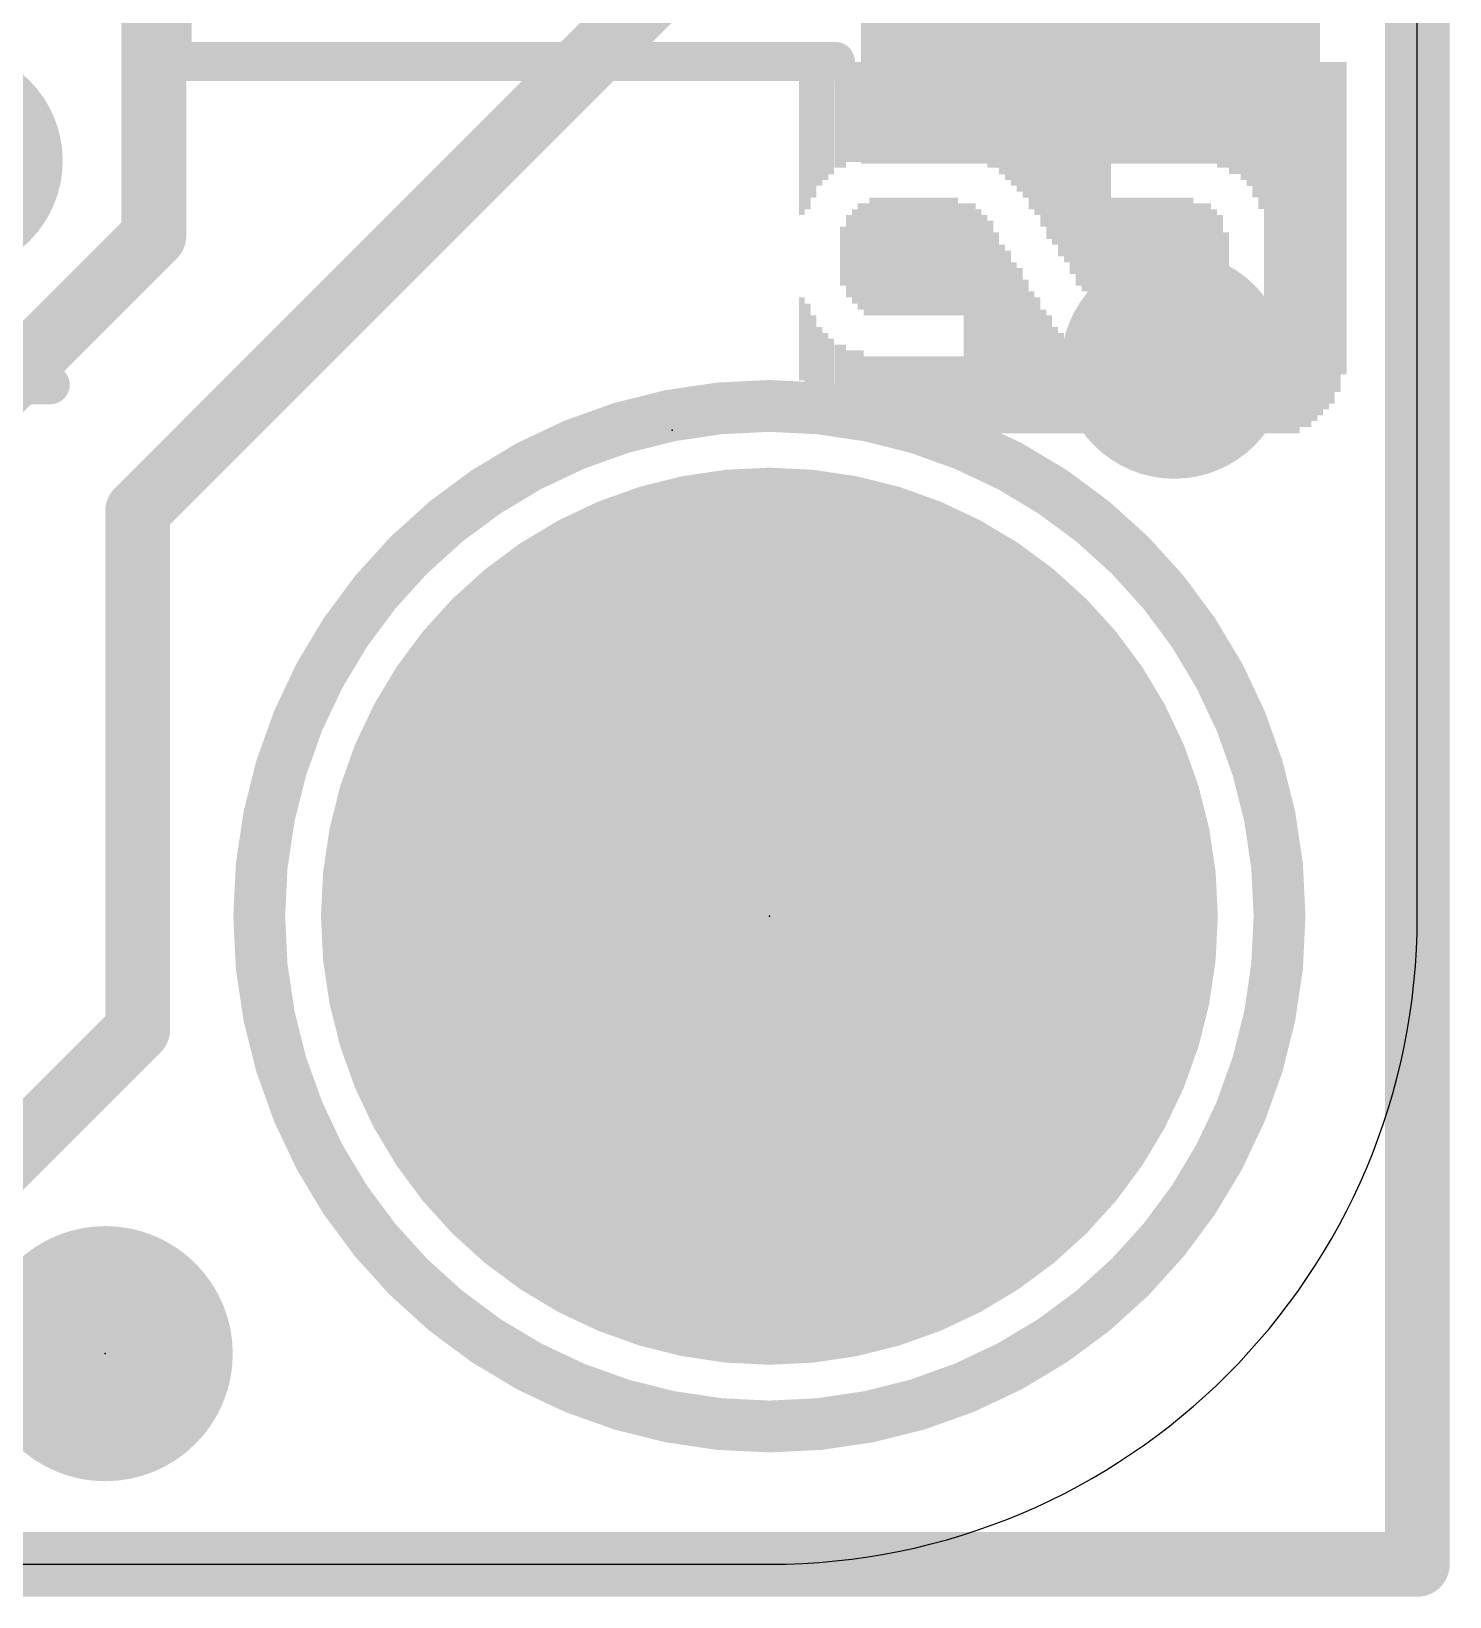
# Model space of a CAD drawing. Extents: x -0.1 to 25.5, y -0.1 to 18.
# Drawn here: x 19.97 to 25.53, y -0.13 to 6.01 of the extents above; entities that cross this region are included whole.
import ezdxf

# ---------------------------------------------------------------- set-up
doc = ezdxf.new("R2010")
doc.units = 0
for name, color, linetype in [('1', 12, 'CONTINUOUS'), ('16', 5, 'CONTINUOUS'), ('17', 110, 'CONTINUOUS'), ('18', 110, 'CONTINUOUS'), ('20', 53, 'CONTINUOUS'), ('21', 40, 'CONTINUOUS'), ('22', 6, 'CONTINUOUS'), ('23', 40, 'CONTINUOUS'), ('24', 6, 'CONTINUOUS')]:
    doc.layers.add(name, color=color, linetype=linetype)

# ---------------------------------------------------------------- blocks, each defined once
blk = doc.blocks.new('RECT')
blk.add_solid([(-0.5, -0.5), (0.5, -0.5), (-0.5, 0.5), (0.5, 0.5)])
blk = doc.blocks.new('PIE')
at = {"const_width": 0.5}
blk.add_lwpolyline([(0, -0.25, 1), (0, 0.25, 1), (0, -0.25)], format="xyb", dxfattribs=at)
blk = doc.blocks.new('ROUNDP')
at = {"const_width": 0.5}
blk.add_lwpolyline([(0, -0.25, 1), (0, 0.25, 1), (0, -0.25)], format="xyb", dxfattribs=at)
blk = doc.blocks.new('ROUNDV')
at = {"const_width": 0.5}
blk.add_lwpolyline([(0, -0.25, 1), (0, 0.25, 1), (0, -0.25)], format="xyb", dxfattribs=at)

msp = doc.modelspace()

# ---------------------------------------------------------------- linework, layer by layer
at = {"layer": '1', "const_width": 0.254}
for points in [[(25.4, 17.78), (25.4, 0)], [(20.447, 6.3153), (20.447, 5.207)], [(20.447, 5.207), (19.558, 4.318)], [(25.4, 0), (0, 0)]]:
    msp.add_lwpolyline(points, dxfattribs=at)
at = {"layer": '1', "const_width": 0.127}
for points in [[(20.4919, 5.1621, 1), (20.4021, 5.2519)], [(20.3835, 5.207, 1), (20.5105, 5.207)], [(25.4, -0.0635, 1), (25.4, 0.0635)], [(25.3365, 0, 1), (25.4635, 0)]]:
    msp.add_lwpolyline(points, format="xyb", dxfattribs=at)
at = {"layer": '16', "const_width": 0.254}
for points in [[(25.4, 17.78), (25.4, 0)], [(23.1775, 6.9215), (20.3835, 4.1275)], [(20.3835, 4.1275), (20.3835, 2.0955)], [(20.3835, 2.0955), (19.4945, 1.2065)], [(25.4, 0), (0, 0)]]:
    msp.add_lwpolyline(points, dxfattribs=at)
at = {"layer": '16', "const_width": 0.127}
for points in [[(20.447, 4.1275, 1), (20.32, 4.1275)], [(20.3386, 4.1724, 1), (20.4284, 4.0826)], [(20.4284, 2.0506, 1), (20.3386, 2.1404)], [(20.32, 2.0955, 1), (20.447, 2.0955)], [(25.4, -0.0635, 1), (25.4, 0.0635)], [(25.3365, 0, 1), (25.4635, 0)]]:
    msp.add_lwpolyline(points, format="xyb", dxfattribs=at)
at = {"layer": '20'}
for p, q in [((25.4, 2.54), (25.4, 15.24)), ((2.54, 0), (22.86, 0))]:
    msp.add_line(p, q, dxfattribs=at)
msp.add_arc((22.86, 2.54), 2.54, 270, 0, dxfattribs=at)
at = {"layer": '21', "const_width": 0.1524}
for points in [[(20.519, 5.89), (20.519, 6.99)], [(23.119, 5.89), (20.519, 5.89)], [(19.5611, 4.6228), (20.0409, 4.6228)]]:
    msp.add_lwpolyline(points, dxfattribs=at)
at = {"layer": '21'}
for points, const_width in [([(20.519, 5.9281, 1), (20.519, 5.8519)], 0.0762), ([(23.119, 5.8519, 1), (23.119, 5.9281)], 0.0762), ([(20.4809, 5.89, 1), (20.5571, 5.89)], 0.0762), ([(20.0409, 4.5847, 1), (20.0409, 4.6609)], 0.0762), ([(22.86, 0.54, 1), (22.86, 4.54, 1), (22.86, 0.54)], 0.2032)]:
    msp.add_lwpolyline(points, format="xyb", dxfattribs=dict(at, const_width=const_width))
at = {"layer": '23'}
for p in [(22.86, 2.54), (20.2565, 0.8255)]:
    msp.add_point(p, dxfattribs=at)
at = {"layer": '24'}
msp.add_point((22.479, 4.445), dxfattribs=at)

# ---------------------------------------------------------------- block references
at = {"layer": '1', "xscale": 1.8, "yscale": 1.2, "rotation": 180}
msp.add_blockref('RECT', (24.119, 6.09), dxfattribs=at)
at = {"layer": '1'}
msp.add_blockref('PIE', (20.2565, 0.8255), dxfattribs=at)
at = {"layer": '17', "xscale": 3.516, "yscale": 3.516}
msp.add_blockref('ROUNDP', (22.86, 2.54), dxfattribs=at)
msp.add_blockref('ROUNDP', (22.86, 2.54), dxfattribs=at)
at = {"layer": '18', "xscale": 0.889, "yscale": 0.889}
for p in [(19.6452, 5.5008), (19.6452, 5.5008), (24.4475, 4.699), (24.4475, 4.699)]:
    msp.add_blockref('ROUNDV', p, dxfattribs=at)
at = {"layer": '22', "rotation": 90}
for p, xscale, yscale in [((22.987, 5.588), 0.5994, 0.0229), ((23.01, 5.5994), 0.5766, 0.0231), ((23.0331, 5.6223), 0.5309, 0.0231), ((23.0562, 5.6452), 0.4851, 0.0231), ((23.0793, 5.6566), 0.4623, 0.0231), ((23.1024, 5.668), 0.4394, 0.0231), ((23.1256, 5.6807), 0.414, 0.0231), ((23.1487, 5.6807), 0.414, 0.0231), ((23.1718, 5.6921), 0.3912, 0.0231), ((23.1949, 5.6921), 0.3912, 0.0231), ((23.218, 5.6921), 0.3912, 0.0231), ((23.241, 5.7036), 0.3683, 0.0229), ((23.264, 5.7036), 0.3683, 0.0231), ((23.2871, 5.7036), 0.3683, 0.0231), ((23.3102, 5.7036), 0.3683, 0.0231), ((23.3333, 5.7036), 0.3683, 0.0231), ((23.3564, 5.7036), 0.3683, 0.0231), ((23.3796, 5.7036), 0.3683, 0.0231), ((23.4027, 5.7036), 0.3683, 0.0231), ((23.4258, 5.7036), 0.3683, 0.0231), ((23.4489, 5.7036), 0.3683, 0.0231), ((23.472, 5.7036), 0.3683, 0.0231), ((23.495, 5.7036), 0.3683, 0.0229), ((23.518, 5.7036), 0.3683, 0.0231), ((23.5411, 5.7036), 0.3683, 0.0231), ((23.5642, 5.7036), 0.3683, 0.0231), ((23.5873, 5.7036), 0.3683, 0.0231), ((23.6104, 5.7036), 0.3683, 0.0231), ((23.6336, 5.7036), 0.3683, 0.0231), ((23.6567, 5.7036), 0.3683, 0.0231), ((23.6798, 5.6921), 0.3912, 0.0231), ((23.7029, 5.6921), 0.3912, 0.0231), ((23.726, 5.6807), 0.414, 0.0231), ((23.749, 5.6807), 0.414, 0.0229), ((23.772, 5.668), 0.4394, 0.0231), ((23.7951, 5.6566), 0.4623, 0.0231), ((23.8182, 5.6452), 0.4851, 0.0231), ((23.8413, 5.6337), 0.508, 0.0231), ((23.8644, 5.6223), 0.5309, 0.0231), ((23.8876, 5.5994), 0.5766, 0.0231), ((23.9107, 5.588), 0.5994, 0.0231), ((23.9338, 5.5651), 0.6452, 0.0231), ((23.9569, 5.541), 0.6934, 0.0231), ((23.98, 5.5296), 0.7163, 0.0231), ((24.003, 5.5067), 0.762, 0.0229), ((24.026, 5.4953), 0.7849, 0.0231), ((24.0491, 5.4724), 0.8306, 0.0231), ((24.0722, 5.4496), 0.8763, 0.0231), ((24.0953, 5.4381), 0.8992, 0.0231), ((24.1184, 5.4267), 0.922, 0.0231), ((24.1416, 5.414), 0.9474, 0.0231), ((24.1647, 5.4026), 0.9703, 0.0231), ((24.1878, 5.4026), 0.9703, 0.0231), ((24.2109, 5.7036), 0.3683, 0.0231), ((24.234, 5.7036), 0.3683, 0.0231), ((24.257, 5.7036), 0.3683, 0.0229), ((24.28, 5.7036), 0.3683, 0.0231), ((24.3031, 5.7036), 0.3683, 0.0231), ((24.3262, 5.7036), 0.3683, 0.0231), ((24.3493, 5.7036), 0.3683, 0.0231), ((24.3724, 5.7036), 0.3683, 0.0231), ((24.3956, 5.7036), 0.3683, 0.0231), ((24.4187, 5.7036), 0.3683, 0.0231), ((24.4418, 5.7036), 0.3683, 0.0231), ((24.4649, 5.7036), 0.3683, 0.0231), ((24.488, 5.7036), 0.3683, 0.0231), ((24.511, 5.7036), 0.3683, 0.0229), ((24.534, 5.7036), 0.3683, 0.0231), ((24.5571, 5.6921), 0.3912, 0.0231), ((24.5802, 5.6921), 0.3912, 0.0231), ((24.6033, 5.6921), 0.3912, 0.0231), ((24.6264, 5.6807), 0.414, 0.0231), ((24.8111, 5.16), 1.4554, 0.0231), ((24.8342, 5.16), 1.4554, 0.0231), ((24.8573, 5.16), 1.4554, 0.0231), ((24.8804, 5.16), 1.4554, 0.0231), ((24.9036, 5.16), 1.4554, 0.0231), ((24.9267, 5.16), 1.4554, 0.0231), ((24.9498, 5.1727), 1.43, 0.0231), ((24.9729, 5.1727), 1.43, 0.0231), ((24.996, 5.1841), 1.4072, 0.0231), ((25.019, 5.1956), 1.3843, 0.0229), ((25.042, 5.207), 1.3614, 0.0231), ((25.0651, 5.2184), 1.3386, 0.0231), ((25.0882, 5.2413), 1.2929, 0.0231), ((25.1113, 5.2756), 1.2243, 0.0231), ((24.6496, 5.5766), 0.2057, 0.0231), ((24.6727, 5.5639), 0.2311, 0.0231), ((24.6958, 5.5639), 0.2311, 0.0231), ((24.7189, 5.5524), 0.254, 0.0231), ((24.742, 5.541), 0.2769, 0.0231), ((24.765, 5.5182), 0.3226, 0.0229), ((24.788, 5.4953), 0.3683, 0.0231), ((23.264, 5.1257), 0.4623, 0.0231), ((23.2871, 5.1257), 0.4623, 0.0231), ((23.3102, 5.1257), 0.4623, 0.0231), ((23.3333, 5.1257), 0.4623, 0.0231), ((23.3564, 5.1257), 0.4623, 0.0231), ((23.3796, 5.1257), 0.4623, 0.0231), ((23.4027, 5.1257), 0.4623, 0.0231), ((23.4258, 5.1257), 0.4623, 0.0231), ((23.4489, 5.1257), 0.4623, 0.0231), ((23.472, 5.1257), 0.4623, 0.0231), ((23.495, 5.1257), 0.4623, 0.0229), ((23.518, 5.1257), 0.4623, 0.0231), ((23.5411, 5.1257), 0.4623, 0.0231), ((23.5642, 5.1257), 0.4623, 0.0231), ((23.5873, 5.1257), 0.4623, 0.0231), ((24.2109, 5.1257), 0.4623, 0.0231), ((24.234, 5.1257), 0.4623, 0.0231), ((24.257, 5.1257), 0.4623, 0.0229), ((24.28, 5.1257), 0.4623, 0.0231), ((24.3031, 5.1257), 0.4623, 0.0231), ((24.3262, 5.1257), 0.4623, 0.0231), ((24.3493, 5.1257), 0.4623, 0.0231), ((24.3724, 5.1257), 0.4623, 0.0231), ((24.3956, 5.1257), 0.4623, 0.0231), ((24.4187, 5.1257), 0.4623, 0.0231), ((24.4418, 5.1257), 0.4623, 0.0231), ((24.4649, 5.1257), 0.4623, 0.0231), ((24.488, 5.1257), 0.4623, 0.0231), ((24.511, 5.1257), 0.4623, 0.0229), ((23.1718, 5.127), 0.3226, 0.0231), ((23.1949, 5.1257), 0.3708, 0.0231), ((23.218, 5.1257), 0.4166, 0.0231), ((23.241, 5.1143), 0.4394, 0.0229), ((23.6104, 5.1143), 0.4394, 0.0231), ((23.6336, 4.8832), 0.9017, 0.0231), ((23.6567, 4.8832), 0.9017, 0.0231), ((23.6798, 4.8717), 0.8788, 0.0231), ((23.7029, 4.8603), 0.856, 0.0231), ((24.534, 5.1143), 0.4394, 0.0231), ((24.5571, 5.1257), 0.4166, 0.0231), ((24.5802, 5.1257), 0.4166, 0.0231), ((24.6033, 5.1257), 0.3708, 0.0231), ((24.6264, 5.127), 0.3226, 0.0231), ((23.1487, 5.127), 0.2311, 0.0231), ((23.726, 4.8489), 0.8331, 0.0231), ((23.749, 4.826), 0.7874, 0.0229), ((24.6496, 5.127), 0.1854, 0.0231), ((23.772, 4.8019), 0.7391, 0.0231), ((23.7951, 4.7904), 0.7163, 0.0231), ((23.8182, 4.7676), 0.6706, 0.0231), ((23.8413, 4.7561), 0.6477, 0.0231), ((23.8644, 4.7333), 0.602, 0.0231), ((23.8876, 4.7104), 0.5563, 0.0231), ((22.987, 4.8031), 0.3251, 0.0229), ((23.01, 4.7676), 0.3454, 0.0231), ((23.9107, 4.699), 0.5334, 0.0231), ((23.9338, 4.6749), 0.4851, 0.0231), ((24.788, 4.6863), 0.508, 0.0231), ((23.0331, 4.7219), 0.3454, 0.0231), ((23.0562, 4.6876), 0.3226, 0.0231), ((23.9569, 4.6634), 0.4623, 0.0231), ((23.98, 4.6406), 0.4166, 0.0231), ((24.742, 4.6406), 0.4166, 0.0231), ((24.765, 4.6634), 0.4623, 0.0229), ((23.0793, 4.6647), 0.3226, 0.0231), ((23.1024, 4.6418), 0.3226, 0.0231), ((24.003, 4.6292), 0.3937, 0.0229), ((24.026, 4.6177), 0.3708, 0.0231), ((24.0491, 4.6177), 0.3708, 0.0231), ((24.6727, 4.6177), 0.3708, 0.0231), ((24.6958, 4.6177), 0.3708, 0.0231), ((24.7189, 4.6292), 0.3937, 0.0231), ((23.1256, 4.619), 0.3226, 0.0231), ((23.1487, 4.619), 0.3226, 0.0231), ((23.1718, 4.5949), 0.3251, 0.0231), ((23.1949, 4.5949), 0.3251, 0.0231), ((23.218, 4.5949), 0.3251, 0.0231), ((23.241, 4.5834), 0.3023, 0.0229), ((23.264, 4.5834), 0.3023, 0.0231), ((23.2871, 4.5834), 0.3023, 0.0231), ((23.3102, 4.5834), 0.3023, 0.0231), ((23.3333, 4.5834), 0.3023, 0.0231), ((23.3564, 4.5834), 0.3023, 0.0231), ((23.3796, 4.5834), 0.3023, 0.0231), ((23.4027, 4.5834), 0.3023, 0.0231), ((23.4258, 4.5834), 0.3023, 0.0231), ((23.4489, 4.5834), 0.3023, 0.0231), ((23.472, 4.5834), 0.3023, 0.0231), ((23.495, 4.5834), 0.3023, 0.0229), ((23.518, 4.5834), 0.3023, 0.0231), ((23.5411, 4.5834), 0.3023, 0.0231), ((23.5642, 4.5834), 0.3023, 0.0231), ((23.5873, 4.5834), 0.3023, 0.0231), ((23.6104, 4.5834), 0.3023, 0.0231), ((24.0722, 4.6063), 0.348, 0.0231), ((24.0953, 4.5949), 0.3251, 0.0231), ((24.1184, 4.5949), 0.3251, 0.0231), ((24.1416, 4.5949), 0.3251, 0.0231), ((24.1647, 4.5834), 0.3023, 0.0231), ((24.1878, 4.5834), 0.3023, 0.0231), ((24.2109, 4.5834), 0.3023, 0.0231), ((24.234, 4.5834), 0.3023, 0.0231), ((24.257, 4.5834), 0.3023, 0.0229), ((24.28, 4.5834), 0.3023, 0.0231), ((24.3031, 4.5834), 0.3023, 0.0231), ((24.3262, 4.5834), 0.3023, 0.0231), ((24.3493, 4.5834), 0.3023, 0.0231), ((24.3724, 4.5834), 0.3023, 0.0231), ((24.3956, 4.5834), 0.3023, 0.0231), ((24.4187, 4.5834), 0.3023, 0.0231), ((24.4418, 4.5834), 0.3023, 0.0231), ((24.4649, 4.5834), 0.3023, 0.0231), ((24.488, 4.5834), 0.3023, 0.0231), ((24.511, 4.5834), 0.3023, 0.0229), ((24.534, 4.5834), 0.3023, 0.0231), ((24.5571, 4.5834), 0.3023, 0.0231), ((24.5802, 4.5949), 0.3251, 0.0231), ((24.6033, 4.5949), 0.3251, 0.0231), ((24.6264, 4.5949), 0.3251, 0.0231), ((24.6496, 4.6063), 0.348, 0.0231)]:
    msp.add_blockref('RECT', p, dxfattribs=dict(at, xscale=xscale, yscale=yscale))

doc.saveas('drawing.dxf')
